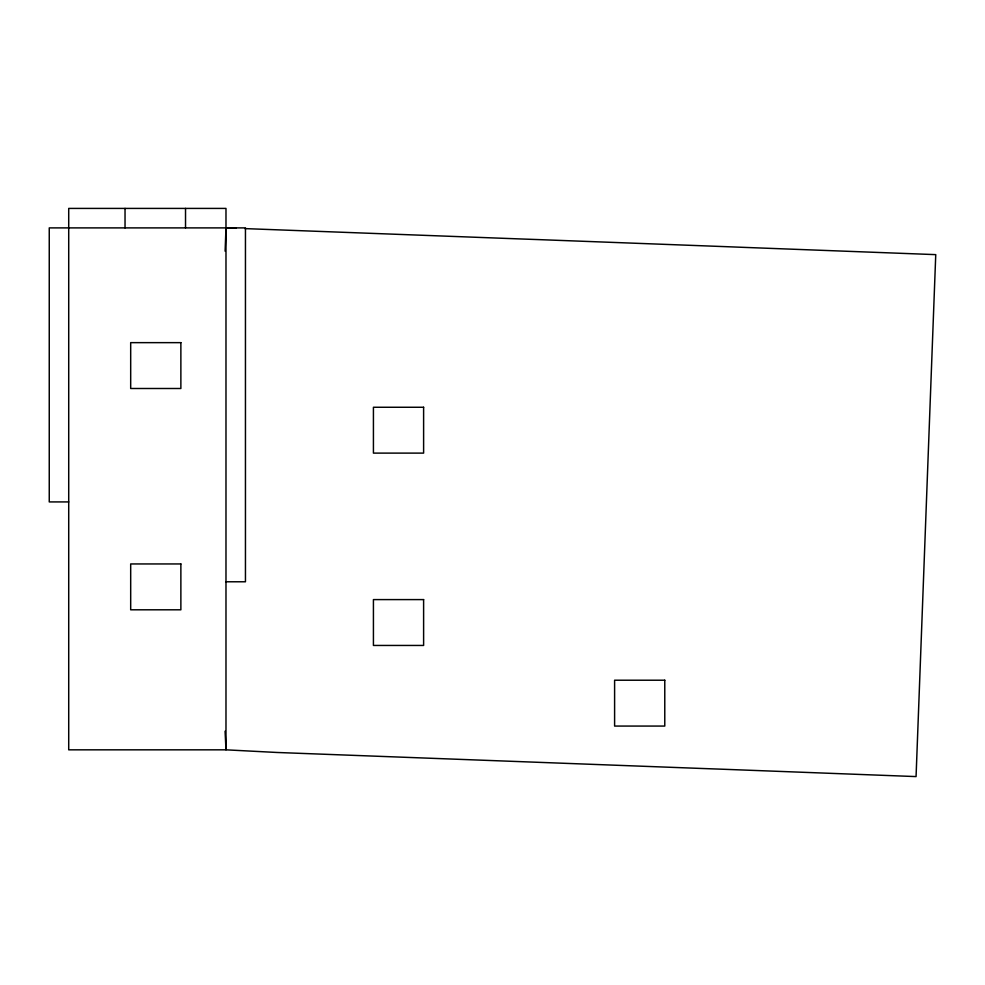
<?xml version="1.0" encoding="UTF-8"?>
<svg xmlns="http://www.w3.org/2000/svg" width="985" height="985" viewBox="0 0 985 985"><rect width="100%" height="100%" fill="white"/><g stroke="black" fill="none" stroke-linecap="round" stroke-linejoin="round"><path stroke-width="1.48" d="M225.109 251.187L225.984 227.892L236.117 228.274M68.716 501.919L49.25 501.919L49.25 227.892L245.45 227.892L245.45 581.778L225.984 581.778M244.994 228.606L518.418 238.875A211.516 1.12 2.1 0 0 538.155 239.589L728.272 246.755A211.676 1.12 2.1 0 0 746.556 247.469L935.75 254.635L916.062 776.586L721.082 769.174A232.017 1.231 2.1 0 1 701.418 768.46L276.859 752.466L225.984 749.831L68.716 749.831L68.716 208.414L225.984 208.414L225.984 749.831L225.073 731.19M185.525 208.414L185.525 227.892M125.033 208.414L125.033 227.892M180.871 342.645L130.685 342.645L130.685 388.496L180.871 388.496L180.871 342.645M423.612 407.261L373.426 407.261L373.426 453.112L423.612 453.112L423.612 407.261M180.871 563.949L130.685 563.949L130.685 609.801L180.871 609.801L180.871 563.949M423.612 599.594L373.426 599.594L373.426 645.446L423.612 645.446L423.612 599.594M664.776 680.216L614.603 680.216L614.603 726.068L664.776 726.068L664.776 680.216"/></g></svg>
